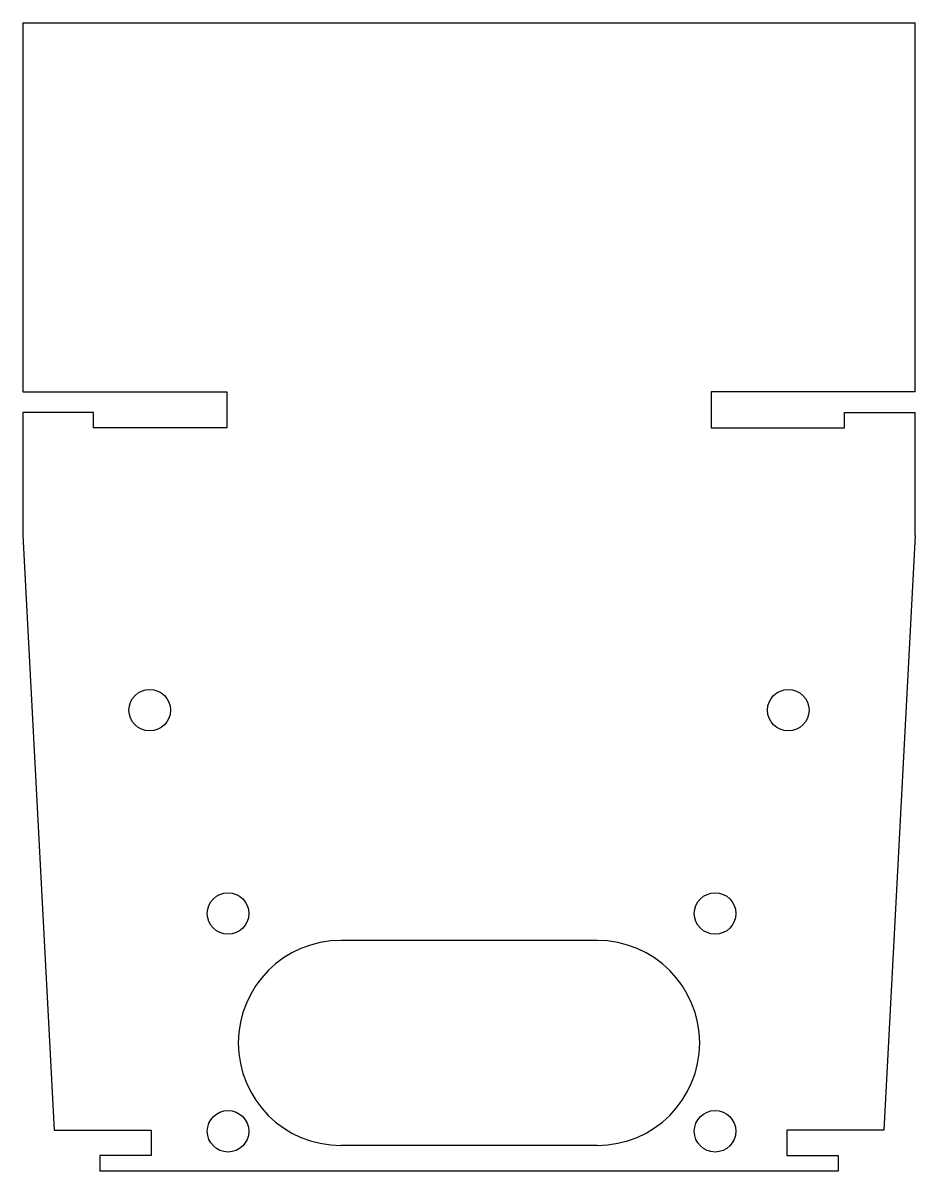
# Model space of a CAD drawing. Header units: millimetres. Extents: x -87 to 87, y -62 to 162.
import ezdxf

# ---------------------------------------------------------------- set-up
doc = ezdxf.new("R2010")
doc.units = ezdxf.units.MM

msp = doc.modelspace()

# ---------------------------------------------------------------- linework, layer by layer
at = {"color": 7, "linetype": 'Continuous', "lineweight": 25}
for p, q in [((-87, 162), (87, 162)), ((-87, 162), (-87, 90)), ((87, 90), (87, 162)), ((-87, 90), (-47.26, 90)), ((-47.26, 90), (-47.26, 83)), ((47.26, 90), (47.26, 83)), ((87, 90), (47.26, 90)), ((-73.26, 86), (-87, 86)), ((-87, 86), (-87, 62)), ((-73.26, 83), (-73.26, 86)), ((73.26, 86), (87, 86)), ((73.26, 83), (73.26, 86)), ((87, 62), (87, 86)), ((-47.26, 83), (-73.26, 83)), ((47.26, 83), (73.26, 83)), ((-87, 62), (-80.92, -54)), ((87, 62), (80.92, -54)), ((25, -17), (-25, -17)), ((-80.92, -54), (-62, -54)), ((-62, -54), (-62, -59)), ((62, -54), (62, -59)), ((80.92, -54), (62, -54)), ((25, -57), (-25, -57)), ((-62, -59), (-72, -59)), ((-72, -59), (-72, -62)), ((62, -59), (72, -59)), ((72, -59), (72, -62)), ((72, -62), (-72, -62))]:
    msp.add_line(p, q, dxfattribs=at)
for centre in [(-62.28, 27.92), (62.28, 27.92), (-47, -11.75), (48, -11.75), (-47, -54.25), (48, -54.25)]:
    msp.add_circle(centre, 4.05, dxfattribs=at)
for centre, start, end in [((-25, -37), 90, 270), ((25, -37), 270, 90)]:
    msp.add_arc(centre, 20, start, end, dxfattribs=at)

doc.saveas('drawing.dxf')
